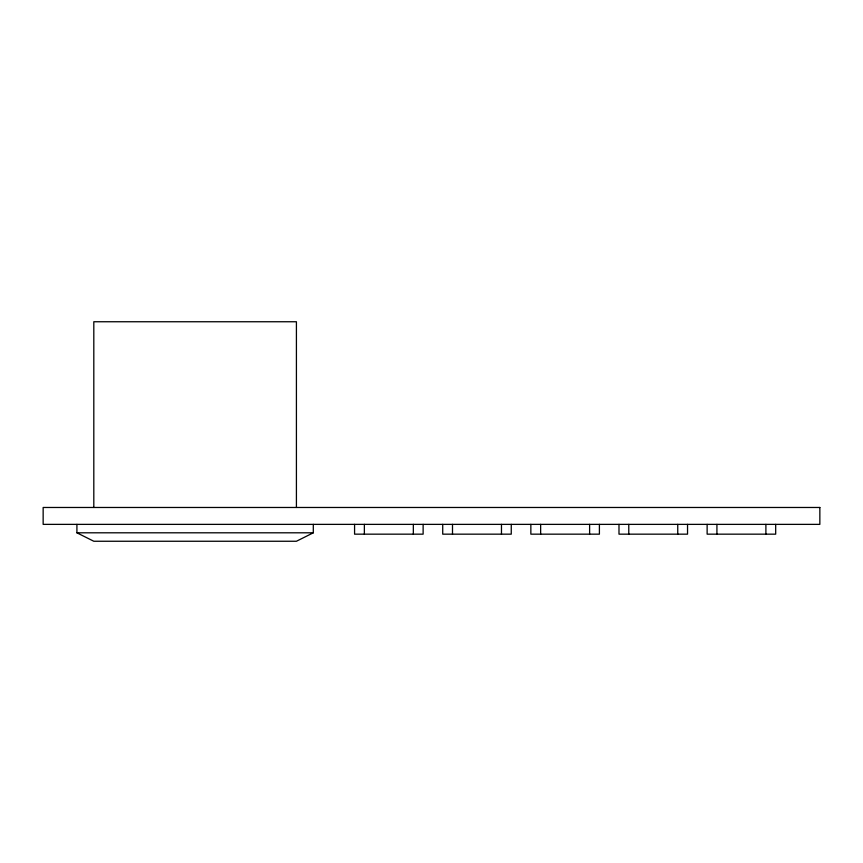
<?xml version="1.0" encoding="UTF-8"?>
<svg xmlns="http://www.w3.org/2000/svg" width="863" height="863" viewBox="0 0 863 863"><rect width="100%" height="100%" fill="white"/><g stroke="black" fill="none" stroke-linecap="round" stroke-linejoin="round"><path stroke-width="1.29" d="M313.301 524.37L313.301 532.805L296.419 541.252L93.808 541.252L76.915 532.805L76.915 524.37M76.915 532.805L313.301 532.805M775.686 524.37L775.686 534.165L707.131 534.165L707.131 524.37M765.891 524.37L765.891 534.165M716.926 524.37L716.926 534.165M687.541 524.37L687.541 534.165L618.987 534.165L618.987 524.37M677.746 524.37L677.746 534.165M628.782 524.37L628.782 534.165M599.407 524.37L599.407 534.165L530.853 534.165L530.853 524.37M589.612 524.37L589.612 534.165M540.648 524.37L540.648 534.165M511.263 524.37L511.263 534.165L442.719 534.165L442.719 524.37M501.468 524.37L501.468 534.165M452.503 524.37L452.503 534.165M423.129 524.37L423.129 534.165L354.574 534.165L354.574 524.37M413.334 524.37L413.334 534.165M364.369 524.37L364.369 534.165M296.419 507.476L296.419 321.748L93.808 321.748L93.808 507.476M819.85 507.476L43.15 507.476L43.15 524.37L819.85 524.37L819.85 507.476"/></g></svg>
